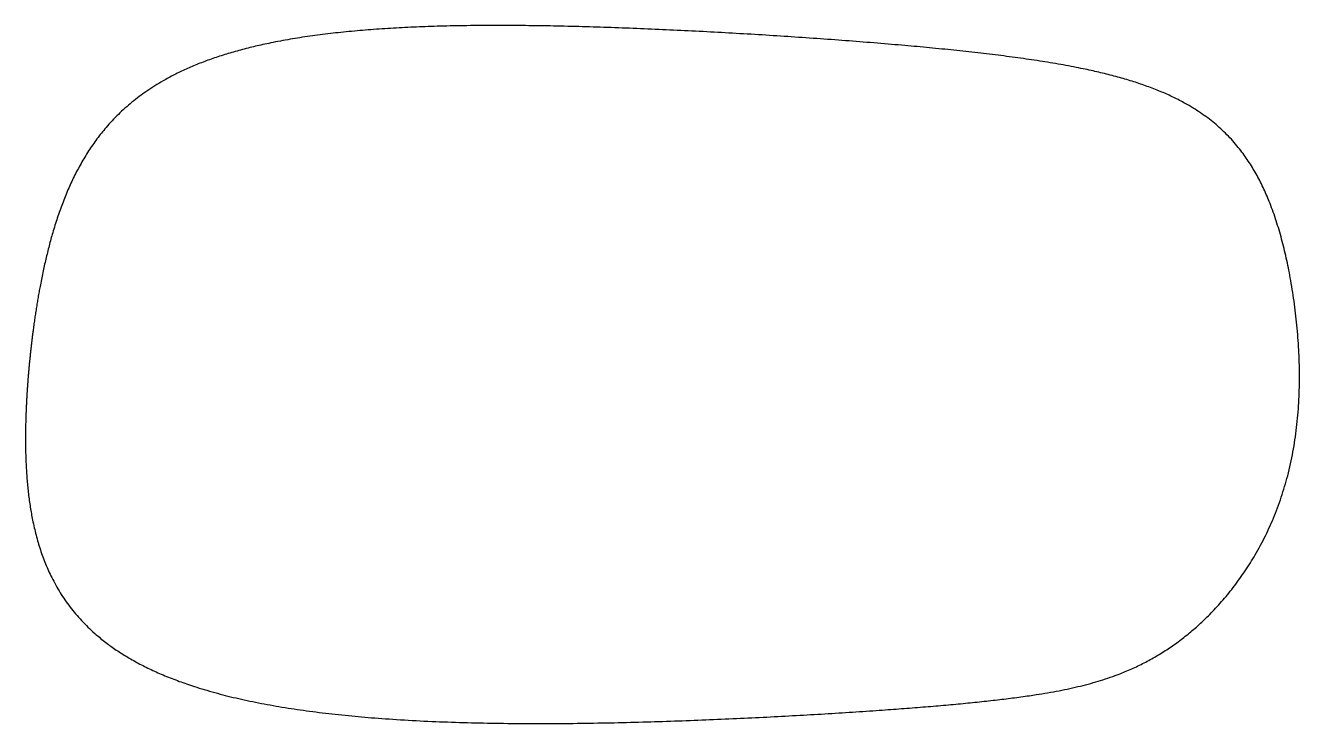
# Model space of a CAD drawing. Header units: millimetres. Extents: x 38.5 to 51, y -3.4 to 3.5.
import ezdxf

# ---------------------------------------------------------------- set-up
doc = ezdxf.new("R2010")
doc.units = ezdxf.units.MM
doc.layers.get('0').update_dxf_attribs({"linetype": 'CONTINUOUS'})

msp = doc.modelspace()

# ---------------------------------------------------------------- linework, layer by layer
msp.add_open_spline([(38.5, 0), (38.515, 0.183), (38.554, 0.55), (38.638, 1.091), (38.807, 1.766), (39.182, 2.47), (39.807, 2.991), (40.743, 3.312), (41.984, 3.457), (43.464, 3.471), (45.078, 3.406), (46.697, 3.303), (48.179, 3.168), (49.398, 2.969), (50.221, 2.58), (50.694, 1.934), (50.934, 1.049), (51.057, 0.002), (50.951, -1.054), (50.522, -1.955), (49.911, -2.608), (49.237, -2.981), (48.471, -3.144), (47.354, -3.254), (45.905, -3.347), (44.226, -3.42), (42.51, -3.424), (40.958, -3.301), (39.747, -2.995), (38.962, -2.48), (38.563, -1.773), (38.466, -1.093), (38.465, -0.55), (38.485, -0.183), (38.5, 0)], degree=5)

doc.saveas('drawing.dxf')
